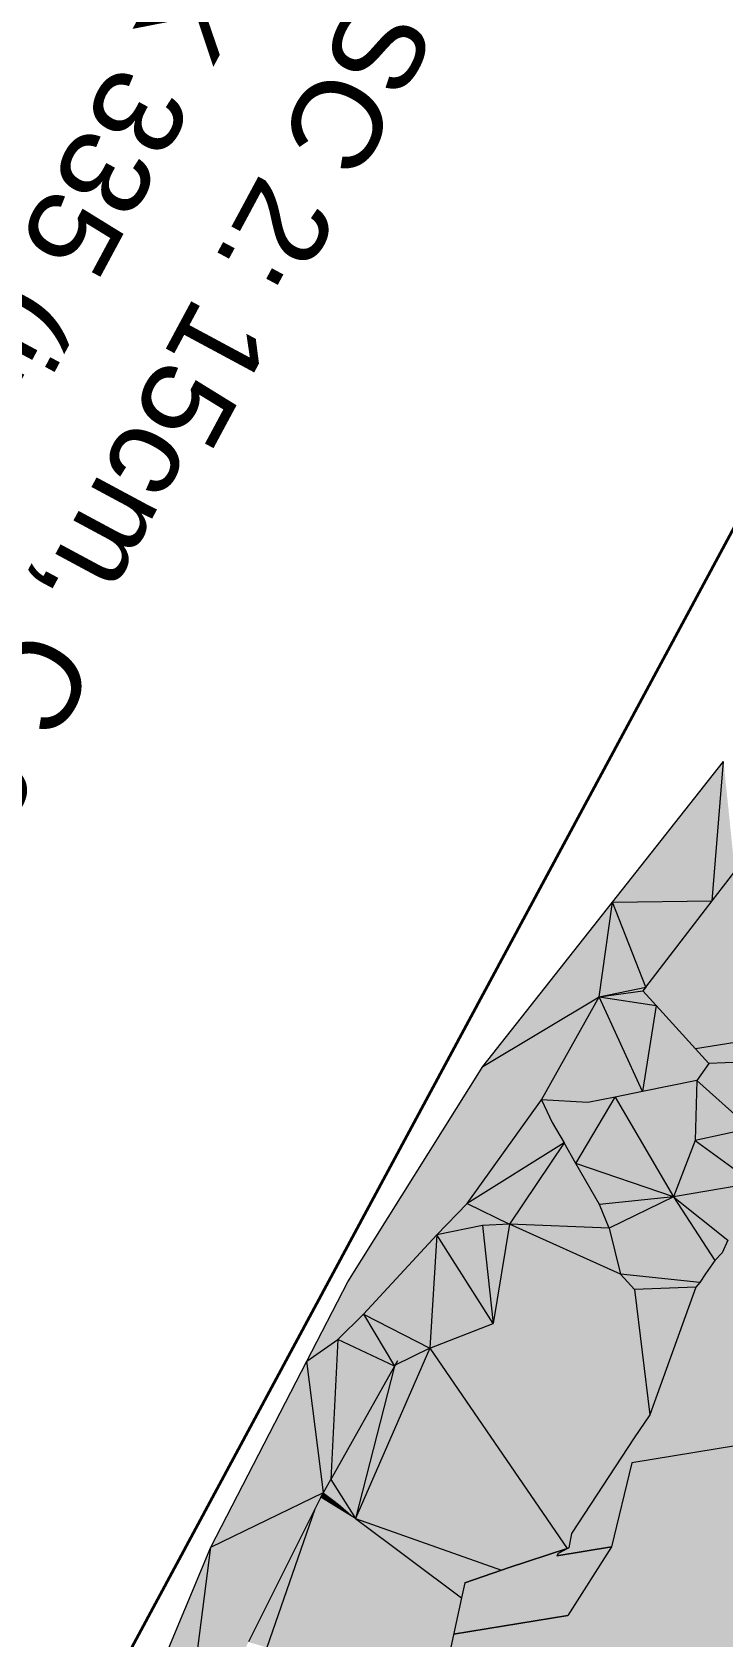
# Model space of a CAD drawing. Header units: metres. Extents: x 2711799 to 2711985, y 1236908 to 1237087.
# Drawn here: x 2711914.886 to 2711916.049, y 1237070.847 to 1237073.548 of the extents above; entities that cross this region are included whole.
import ezdxf

# ---------------------------------------------------------------- set-up
doc = ezdxf.new("R2010")
doc.units = ezdxf.units.M
doc.linetypes.add('AUSGEZOGEN', pattern=[0])
doc.layers.add('XR$7$STANDARD_1', color=7, linetype='AUSGEZOGEN', lineweight=13)
doc.styles.add('ARIAL', font='arial.ttf')

msp = doc.modelspace()

# ---------------------------------------------------------------- hatches: boundary and pattern name
at = {"layer": 'XR$7$STANDARD_1', "linetype": 'AUSGEZOGEN', "lineweight": 13, "true_color": 0xc4ffc4, "transparency": 33554687}
msp.add_hatch(color=254, dxfattribs=at).paths.add_polyline_path([(2711915.8614, 1237070.999), (2711915.8954, 1237071.1404), (2711916.4943, 1237071.2387), (2711916.4939, 1237071.2374), (2711916.5567, 1237071.2477), (2711916.8815, 1237071.935), (2711916.7925, 1237072.4443), (2711916.7903, 1237072.4568), (2711916.7598, 1237072.4231), (2711916.7402, 1237072.3713), (2711916.7285, 1237072.359), (2711916.7033, 1237072.3372), (2711916.6973, 1237072.3314), (2711916.6745, 1237072.2968), (2711916.6689, 1237072.2905), (2711916.6472, 1237072.2652), (2711916.5981, 1237072.217), (2711916.5459, 1237072.1497), (2711916.5399, 1237072.1441), (2711916.5235, 1237072.121), (2711916.4315, 1237072.0254), (2711916.4237, 1237072.0058), (2711916.3902, 1237071.9672), (2711916.3431, 1237071.9269), (2711916.3247, 1237071.8916), (2711916.3023, 1237071.8658), (2711916.2659, 1237071.8271), (2711916.2398, 1237071.805), (2711916.2208, 1237071.7792), (2711916.2006, 1237071.7584), (2711916.1454, 1237071.6867), (2711916.1258, 1237071.6534), (2711916.113, 1237071.6278), (2711916.1009, 1237071.6109), (2711916.0569, 1237071.5152), (2711916.0477, 1237071.4937), (2711916.0353, 1237071.4807), (2711916.0198, 1237071.4582), (2711916.0098, 1237071.4435), (2711916.0035, 1237071.4356), (2711915.9257, 1237071.2209), (2711915.8997, 1237071.1824), (2711915.7942, 1237071.0212), (2711915.7897, 1237070.9969), (2711915.7718, 1237070.9877), (2711915.7694, 1237070.9838)])
at = {"layer": 'XR$7$STANDARD_1', "linetype": 'AUSGEZOGEN', "lineweight": 13, "true_color": 0xc8c8c8, "transparency": 33554687}
for points in [[(2711916.0499, 1237072.3207), (2711915.8628, 1237072.0835), (2711916.0307, 1237072.0859)], [(2711916.0499, 1237072.3207), (2711916.0307, 1237072.0859), (2711916.069, 1237072.1352)], [(2711916.1228, 1237072.0983), (2711916.069, 1237072.1352), (2711916.0307, 1237072.0859)], [(2711915.8628, 1237072.0835), (2711915.6446, 1237071.807), (2711915.8407, 1237071.9246)], [(2711915.8628, 1237072.0835), (2711915.8407, 1237071.9246), (2711915.9193, 1237071.941)], [(2711916.0307, 1237072.0859), (2711915.8628, 1237072.0835), (2711915.9193, 1237071.941)], [(2711916.1228, 1237072.0983), (2711916.0307, 1237072.0859), (2711915.9193, 1237071.941), (2711916.0948, 1237071.9544), (2711916.1826, 1237071.961)], [(2711916.0948, 1237071.9544), (2711915.9193, 1237071.941), (2711915.9142, 1237071.9345), (2711915.9363, 1237071.9101), (2711916.0028, 1237071.8369), (2711916.0974, 1237071.8523)], [(2711915.8407, 1237071.9246), (2711915.6446, 1237071.807), (2711915.7437, 1237071.751)], [(2711915.8407, 1237071.9246), (2711915.7437, 1237071.751), (2711915.8216, 1237071.7464)], [(2711915.8407, 1237071.9246), (2711915.8216, 1237071.7464), (2711915.8674, 1237071.7558), (2711915.9133, 1237071.7652)], [(2711915.8407, 1237071.9246), (2711915.9142, 1237071.9345), (2711915.9193, 1237071.941)], [(2711915.9363, 1237071.9101), (2711915.9142, 1237071.9345), (2711915.8407, 1237071.9246)], [(2711915.9363, 1237071.9101), (2711915.8407, 1237071.9246), (2711915.9133, 1237071.7652)], [(2711916.025, 1237071.8125), (2711916.0028, 1237071.8369), (2711915.9363, 1237071.9101), (2711915.9133, 1237071.7652), (2711916.0049, 1237071.7839)], [(2711916.0028, 1237071.8369), (2711916.1163, 1237071.8159), (2711916.0974, 1237071.8523)], [(2711916.0028, 1237071.8369), (2711916.025, 1237071.8125), (2711916.1163, 1237071.8159)], [(2711916.025, 1237071.8125), (2711916.0049, 1237071.7839), (2711916.0952, 1237071.7026)], [(2711916.1163, 1237071.8159), (2711916.025, 1237071.8125), (2711916.0952, 1237071.7026)], [(2711915.6446, 1237071.807), (2711915.4175, 1237071.4448), (2711915.5672, 1237071.5239), (2711915.6184, 1237071.5769)], [(2711915.7437, 1237071.751), (2711915.6446, 1237071.807), (2711915.6184, 1237071.5769)], [(2711915.9658, 1237071.5879), (2711916.002, 1237071.6826), (2711916.0049, 1237071.7839), (2711915.9133, 1237071.7652), (2711915.8674, 1237071.7558)], [(2711916.0049, 1237071.7839), (2711916.002, 1237071.6826), (2711916.0952, 1237071.7026)], [(2711915.7616, 1237071.7131), (2711915.7437, 1237071.751), (2711915.6184, 1237071.5769)], [(2711915.7758, 1237071.7371), (2711915.7437, 1237071.751), (2711915.7616, 1237071.7131)], [(2711915.7437, 1237071.751), (2711915.7758, 1237071.7371), (2711915.8216, 1237071.7464)], [(2711915.8674, 1237071.7558), (2711915.8216, 1237071.7464), (2711915.7758, 1237071.7371), (2711915.7616, 1237071.7131), (2711915.7815, 1237071.6786), (2711915.8013, 1237071.6441)], [(2711915.8674, 1237071.7558), (2711915.8013, 1237071.6441), (2711915.9658, 1237071.5879)], [(2711915.7815, 1237071.6786), (2711915.7616, 1237071.7131), (2711915.6184, 1237071.5769)], [(2711916.0981, 1237071.6567), (2711916.0952, 1237071.7026), (2711916.002, 1237071.6826), (2711916.1009, 1237071.6109)], [(2711915.7815, 1237071.6786), (2711915.6184, 1237071.5769), (2711915.6897, 1237071.5416)], [(2711915.8572, 1237071.5351), (2711915.841, 1237071.575), (2711915.8013, 1237071.6441), (2711915.7815, 1237071.6786), (2711915.6897, 1237071.5416)], [(2711916.1009, 1237071.6109), (2711916.002, 1237071.6826), (2711915.9658, 1237071.5879)], [(2711915.8013, 1237071.6441), (2711915.841, 1237071.575), (2711915.9658, 1237071.5879)], [(2711916.1009, 1237071.6109), (2711915.9658, 1237071.5879), (2711916.0569, 1237071.5152)], [(2711915.6444, 1237071.5396), (2711915.6184, 1237071.5769), (2711915.5672, 1237071.5239)], [(2711915.6184, 1237071.5769), (2711915.6444, 1237071.5396), (2711915.6478, 1237071.5432)], [(2711915.6184, 1237071.5769), (2711915.6478, 1237071.5432), (2711915.6897, 1237071.5416)], [(2711915.9658, 1237071.5879), (2711915.841, 1237071.575), (2711915.8572, 1237071.5351)], [(2711916.0353, 1237071.4807), (2711915.9658, 1237071.5879), (2711915.8572, 1237071.5351), (2711916.0198, 1237071.4582)], [(2711916.0569, 1237071.5152), (2711915.9658, 1237071.5879), (2711916.0477, 1237071.4937)], [(2711916.0477, 1237071.4937), (2711915.9658, 1237071.5879), (2711916.0353, 1237071.4807)], [(2711915.6897, 1237071.5416), (2711915.6478, 1237071.5432), (2711915.6444, 1237071.5396)], [(2711915.6897, 1237071.5416), (2711915.6444, 1237071.5396), (2711915.6625, 1237071.3746)], [(2711915.8765, 1237071.4578), (2711915.6897, 1237071.5416), (2711915.6625, 1237071.3746)], [(2711915.8572, 1237071.5351), (2711915.6897, 1237071.5416), (2711915.8765, 1237071.4578)], [(2711915.5672, 1237071.5239), (2711915.4175, 1237071.4448), (2711915.4442, 1237071.3903)], [(2711915.5672, 1237071.5239), (2711915.4442, 1237071.3903), (2711915.5555, 1237071.333)], [(2711915.5672, 1237071.5239), (2711915.5555, 1237071.333), (2711915.6625, 1237071.3746)], [(2711915.6444, 1237071.5396), (2711915.5672, 1237071.5239), (2711915.6625, 1237071.3746)], [(2711916.0198, 1237071.4582), (2711915.8572, 1237071.5351), (2711915.8765, 1237071.4578), (2711916.0098, 1237071.4435)], [(2711915.4175, 1237071.4448), (2711915.3487, 1237071.3115), (2711915.4009, 1237071.348)], [(2711915.4175, 1237071.4448), (2711915.4009, 1237071.348), (2711915.4442, 1237071.3903)], [(2711915.8997, 1237071.1824), (2711915.9257, 1237071.2209), (2711915.9001, 1237071.4318), (2711915.8765, 1237071.4578), (2711915.6625, 1237071.3746), (2711915.5555, 1237071.333)], [(2711916.0098, 1237071.4435), (2711915.8765, 1237071.4578), (2711915.9001, 1237071.4318), (2711916.0035, 1237071.4356)], [(2711916.0035, 1237071.4356), (2711915.9001, 1237071.4318), (2711915.9257, 1237071.2209)], [(2711915.4442, 1237071.3903), (2711915.4009, 1237071.348), (2711915.4962, 1237071.3031)], [(2711915.4442, 1237071.3903), (2711915.4962, 1237071.3031), (2711915.4972, 1237071.3045)], [(2711915.4442, 1237071.3903), (2711915.4972, 1237071.3045), (2711915.502, 1237071.3122)], [(2711915.4442, 1237071.3903), (2711915.502, 1237071.3122), (2711915.5555, 1237071.333)], [(2711915.4009, 1237071.348), (2711915.3487, 1237071.3115), (2711915.389, 1237071.1124)], [(2711915.4962, 1237071.3031), (2711915.4009, 1237071.348), (2711915.389, 1237071.1124)], [(2711915.5555, 1237071.333), (2711915.4962, 1237071.3031), (2711915.4304, 1237071.0468)], [(2711915.7866, 1237070.996), (2711915.5555, 1237071.333), (2711915.4304, 1237071.0468), (2711915.6873, 1237070.9634)], [(2711915.5555, 1237071.333), (2711915.4972, 1237071.3045), (2711915.4962, 1237071.3031)], [(2711915.5555, 1237071.333), (2711915.502, 1237071.3122), (2711915.4972, 1237071.3045)], [(2711915.7897, 1237070.9969), (2711915.7942, 1237071.0212), (2711915.8997, 1237071.1824), (2711915.5555, 1237071.333), (2711915.7866, 1237070.996)], [(2711915.3487, 1237071.3115), (2711915.1871, 1237070.9985), (2711915.3768, 1237071.0904)], [(2711915.3487, 1237071.3115), (2711915.3768, 1237071.0904), (2711915.389, 1237071.1124)], [(2711915.4962, 1237071.3031), (2711915.389, 1237071.1124), (2711915.4304, 1237071.0468)], [(2711915.389, 1237071.1124), (2711915.3768, 1237071.0904), (2711915.4032, 1237071.0704)], [(2711915.389, 1237071.1124), (2711915.4032, 1237071.0704), (2711915.4304, 1237071.0468)], [(2711915.1871, 1237070.9985), (2711915.3723, 1237071.0822), (2711915.3768, 1237071.0904)], [(2711915.1871, 1237070.9985), (2711915.3623, 1237071.0623), (2711915.3723, 1237071.0822)], [(2711915.4013, 1237071.0647), (2711915.3723, 1237071.0822), (2711915.3623, 1237071.0623)], [(2711915.3768, 1237071.0904), (2711915.3723, 1237071.0822), (2711915.4032, 1237071.0704)], [(2711915.4032, 1237071.0704), (2711915.3723, 1237071.0822), (2711915.4013, 1237071.0647)], [(2711915.3623, 1237071.0623), (2711915.1871, 1237070.9985), (2711915.2503, 1237070.8387)], [(2711915.3623, 1237071.0623), (2711915.2503, 1237070.8387), (2711915.2814, 1237070.8294)], [(2711915.3623, 1237071.0623), (2711915.2814, 1237070.8294), (2711915.3924, 1237070.8221)], [(2711915.4304, 1237071.0468), (2711915.4013, 1237071.0647), (2711915.3623, 1237071.0623)], [(2711915.4304, 1237071.0468), (2711915.3623, 1237071.0623), (2711915.3924, 1237070.8221)], [(2711915.4032, 1237071.0704), (2711915.4013, 1237071.0647), (2711915.4304, 1237071.0468)], [(2711915.6088, 1237070.9131), (2711915.4304, 1237071.0468), (2711915.3924, 1237070.8221), (2711915.5866, 1237070.8094)], [(2711915.6144, 1237070.9382), (2711915.6765, 1237070.9598), (2711915.4304, 1237071.0468), (2711915.6088, 1237070.9131)], [(2711915.6873, 1237070.9634), (2711915.4304, 1237071.0468), (2711915.6765, 1237070.9598)], [(2711915.1871, 1237070.9985), (2711914.9405, 1237070.4088), (2711915.1324, 1237070.5755)], [(2711915.2503, 1237070.8387), (2711915.1871, 1237070.9985), (2711915.1324, 1237070.5755)]]:
    msp.add_hatch(color=9, dxfattribs=at).paths.add_polyline_path(points)
at = {"layer": 'XR$7$STANDARD_1', "linetype": 'AUSGEZOGEN', "lineweight": 13, "transparency": 33554687}
msp.add_hatch(color=254, dxfattribs=at).paths.add_polyline_path([(2711915.8954, 1237071.1404), (2711915.8614, 1237070.999), (2711915.788, 1237070.8832), (2711915.5957, 1237070.8517), (2711915.549, 1237070.6354), (2711915.4851, 1237070.5347), (2711915.462, 1237070.4384), (2711915.923, 1237070.5147), (2711915.9214, 1237070.501), (2711915.9047, 1237070.4324), (2711916.2462, 1237070.4885), (2711916.1299, 1237070.0032), (2711916.1373, 1237070.0044), (2711916.1351, 1237069.9953), (2711916.1776, 1237070.0023), (2711916.4732, 1237071.2353)])
at = {"layer": 'XR$7$STANDARD_1', "linetype": 'AUSGEZOGEN', "lineweight": 13, "true_color": 0xf8b482, "transparency": 33554687}
msp.add_hatch(color=31, dxfattribs=at).paths.add_polyline_path([(2711915.788, 1237070.8832), (2711915.8614, 1237070.999), (2711915.7694, 1237070.9838), (2711915.7718, 1237070.9877), (2711915.7897, 1237070.9969), (2711915.7866, 1237070.996), (2711915.6873, 1237070.9634), (2711915.6765, 1237070.9598), (2711915.6144, 1237070.9382), (2711915.6088, 1237070.9131), (2711915.5957, 1237070.8517)])

# ---------------------------------------------------------------- linework, layer by layer
at = {"layer": 'XR$7$STANDARD_1', "color": 7, "linetype": 'AUSGEZOGEN', "lineweight": 35, "transparency": 33554687}
msp.add_line((2711918.2894, 1237076.8476, 640.05), (2711913.7908, 1237068.4803, 640.05), dxfattribs=at)
at = {"layer": 'XR$7$STANDARD_1', "color": 7, "linetype": 'AUSGEZOGEN', "lineweight": 18, "transparency": 33554687}
for p, q in [((2711915.8628, 1237072.0835, 640.05), (2711916.0499, 1237072.3207, 640.05)), ((2711916.0307, 1237072.0859, 640.05), (2711916.0499, 1237072.3207, 640.05)), ((2711916.0307, 1237072.0859, 640.05), (2711916.069, 1237072.1352, 640.05)), ((2711915.6446, 1237071.807, 640.05), (2711915.8628, 1237072.0835, 640.05)), ((2711915.8407, 1237071.9246, 640.05), (2711915.8628, 1237072.0835, 640.05)), ((2711915.8628, 1237072.0835, 640.05), (2711916.0307, 1237072.0859, 640.05)), ((2711915.9193, 1237071.941, 640.05), (2711915.8628, 1237072.0835, 640.05)), ((2711915.9193, 1237071.941, 640.05), (2711916.0307, 1237072.0859, 640.05)), ((2711915.6446, 1237071.807, 640.05), (2711915.8407, 1237071.9246, 640.05)), ((2711915.7437, 1237071.751, 640.05), (2711915.8407, 1237071.9246, 640.05)), ((2711915.8407, 1237071.9246, 640.05), (2711915.9193, 1237071.941, 640.05)), ((2711915.8407, 1237071.9246, 640.05), (2711915.9142, 1237071.9345, 640.05)), ((2711915.8407, 1237071.9246, 640.05), (2711915.9363, 1237071.9101, 640.05)), ((2711915.9133, 1237071.7652, 640.05), (2711915.8407, 1237071.9246, 640.05)), ((2711915.9193, 1237071.941, 640.05), (2711915.9142, 1237071.9345, 640.05)), ((2711915.9142, 1237071.9345, 640.05), (2711915.9363, 1237071.9101, 640.05)), ((2711915.9363, 1237071.9101, 640.05), (2711915.9133, 1237071.7652, 640.05)), ((2711915.9363, 1237071.9101, 640.05), (2711916.0028, 1237071.8369, 640.05)), ((2711916.0974, 1237071.8523, 640.05), (2711916.0028, 1237071.8369, 640.05)), ((2711916.0028, 1237071.8369, 640.05), (2711916.025, 1237071.8125, 640.05)), ((2711916.025, 1237071.8125, 640.05), (2711916.0049, 1237071.7839, 640.05)), ((2711916.1163, 1237071.8159, 640.05), (2711916.025, 1237071.8125, 640.05)), ((2711915.4175, 1237071.4448, 640.05), (2711915.6446, 1237071.807, 640.05)), ((2711916.0049, 1237071.7839, 640.05), (2711915.9133, 1237071.7652, 640.05)), ((2711916.0049, 1237071.7839, 640.05), (2711916.002, 1237071.6826, 640.05)), ((2711916.0952, 1237071.7026, 640.05), (2711916.0049, 1237071.7839, 640.05)), ((2711915.9133, 1237071.7652, 640.05), (2711915.8674, 1237071.7558, 640.05)), ((2711915.6184, 1237071.5769, 640.05), (2711915.7437, 1237071.751, 640.05)), ((2711915.8216, 1237071.7464, 640.05), (2711915.7437, 1237071.751, 640.05)), ((2711915.7437, 1237071.751, 640.05), (2711915.7616, 1237071.7131, 640.05)), ((2711915.8013, 1237071.6441, 640.05), (2711915.8674, 1237071.7558, 640.05)), ((2711915.8674, 1237071.7558, 640.05), (2711915.8216, 1237071.7464, 640.05)), ((2711915.8674, 1237071.7558, 640.05), (2711915.9658, 1237071.5879, 640.05)), ((2711915.7616, 1237071.7131, 640.05), (2711915.7815, 1237071.6786, 640.05)), ((2711916.0952, 1237071.7026, 640.05), (2711916.002, 1237071.6826, 640.05)), ((2711915.7815, 1237071.6786, 640.05), (2711915.6184, 1237071.5769, 640.05)), ((2711915.7815, 1237071.6786, 640.05), (2711915.6897, 1237071.5416, 640.05)), ((2711915.8013, 1237071.6441, 640.05), (2711915.7815, 1237071.6786, 640.05)), ((2711916.002, 1237071.6826, 640.05), (2711915.9658, 1237071.5879, 640.05)), ((2711916.002, 1237071.6826, 640.05), (2711916.1009, 1237071.6109, 640.05)), ((2711915.9658, 1237071.5879, 640.05), (2711915.8013, 1237071.6441, 640.05)), ((2711915.841, 1237071.575, 640.05), (2711915.8013, 1237071.6441, 640.05)), ((2711916.1009, 1237071.6109, 640.05), (2711915.9658, 1237071.5879, 640.05)), ((2711915.6184, 1237071.5769, 640.05), (2711915.5672, 1237071.5239, 640.05)), ((2711915.6184, 1237071.5769, 640.05), (2711915.6897, 1237071.5416, 640.05)), ((2711915.9658, 1237071.5879, 640.05), (2711915.841, 1237071.575, 640.05)), ((2711915.8572, 1237071.5351, 640.05), (2711915.841, 1237071.575, 640.05)), ((2711915.9658, 1237071.5879, 640.05), (2711915.8572, 1237071.5351, 640.05)), ((2711915.9658, 1237071.5879, 640.05), (2711916.0569, 1237071.5152, 640.05)), ((2711915.9658, 1237071.5879, 640.05), (2711916.0353, 1237071.4807, 640.05)), ((2711915.6897, 1237071.5416, 640.05), (2711915.6444, 1237071.5396, 640.05)), ((2711915.6897, 1237071.5416, 640.05), (2711915.6625, 1237071.3746, 640.05)), ((2711915.8765, 1237071.4578, 640.05), (2711915.6897, 1237071.5416, 640.05)), ((2711915.8572, 1237071.5351, 640.05), (2711915.6897, 1237071.5416, 640.05)), ((2711915.5672, 1237071.5239, 640.05), (2711915.4442, 1237071.3903, 640.05)), ((2711915.5672, 1237071.5239, 640.05), (2711915.5555, 1237071.333, 640.05)), ((2711915.6444, 1237071.5396, 640.05), (2711915.5672, 1237071.5239, 640.05)), ((2711915.6625, 1237071.3746, 640.05), (2711915.5672, 1237071.5239, 640.05)), ((2711915.6444, 1237071.5396, 640.05), (2711915.6625, 1237071.3746, 640.05)), ((2711915.8572, 1237071.5351, 640.05), (2711915.8765, 1237071.4578, 640.05)), ((2711916.0569, 1237071.5152, 640.05), (2711916.0477, 1237071.4937, 640.05)), ((2711916.0477, 1237071.4937, 640.05), (2711916.0353, 1237071.4807, 640.05)), ((2711916.0353, 1237071.4807, 640.05), (2711916.0198, 1237071.4582, 640.05)), ((2711915.3487, 1237071.3115, 640.05), (2711915.4175, 1237071.4448, 640.05)), ((2711916.0098, 1237071.4435, 640.05), (2711915.8765, 1237071.4578, 640.05)), ((2711915.8765, 1237071.4578, 640.05), (2711915.9001, 1237071.4318, 640.05)), ((2711916.0035, 1237071.4356, 640.05), (2711915.9001, 1237071.4318, 640.05)), ((2711916.0035, 1237071.4356, 640.05), (2711915.9257, 1237071.2209, 640.05)), ((2711916.0098, 1237071.4435, 640.05), (2711916.0035, 1237071.4356, 640.05)), ((2711916.0198, 1237071.4582, 640.05), (2711916.0098, 1237071.4435, 640.05)), ((2711915.9001, 1237071.4318, 640.05), (2711915.9257, 1237071.2209, 640.05)), ((2711915.4009, 1237071.348, 640.05), (2711915.4442, 1237071.3903, 640.05)), ((2711915.4442, 1237071.3903, 640.05), (2711915.5555, 1237071.333, 640.05)), ((2711915.4442, 1237071.3903, 640.05), (2711915.4962, 1237071.3031, 640.05)), ((2711915.5555, 1237071.333, 640.05), (2711915.6625, 1237071.3746, 640.05)), ((2711915.3487, 1237071.3115, 640.05), (2711915.4009, 1237071.348, 640.05)), ((2711915.4009, 1237071.348, 640.05), (2711915.389, 1237071.1124, 640.05)), ((2711915.4962, 1237071.3031, 640.05), (2711915.4009, 1237071.348, 640.05)), ((2711915.5555, 1237071.333, 640.05), (2711915.4304, 1237071.0468, 640.05)), ((2711915.5555, 1237071.333, 640.05), (2711915.4972, 1237071.3045, 640.05)), ((2711915.5555, 1237071.333, 640.05), (2711915.7866, 1237070.996, 640.05)), ((2711915.1871, 1237070.9985, 640.05), (2711915.3487, 1237071.3115, 640.05)), ((2711915.3768, 1237071.0904, 640.05), (2711915.3487, 1237071.3115, 640.05)), ((2711915.4962, 1237071.3031, 640.05), (2711915.389, 1237071.1124, 640.05)), ((2711915.4962, 1237071.3031, 640.05), (2711915.4304, 1237071.0468, 640.05)), ((2711915.4972, 1237071.3045, 640.05), (2711915.4962, 1237071.3031, 640.05)), ((2711915.4972, 1237071.3045, 640.05), (2711915.502, 1237071.3122, 640.05)), ((2711916.4943, 1237071.2387, 640.05), (2711915.8954, 1237071.1404, 640.05)), ((2711915.9257, 1237071.2209, 640.05), (2711915.8997, 1237071.1824, 640.05)), ((2711915.8997, 1237071.1824, 640.05), (2711915.7942, 1237071.0212, 640.05)), ((2711915.8954, 1237071.1404, 640.05), (2711915.8614, 1237070.999, 640.05)), ((2711915.3768, 1237071.0904, 640.05), (2711915.389, 1237071.1124, 640.05)), ((2711915.389, 1237071.1124, 640.05), (2711915.4304, 1237071.0468, 640.05)), ((2711915.1871, 1237070.9985, 640.05), (2711915.3768, 1237071.0904, 640.05)), ((2711915.3723, 1237071.0822, 640.05), (2711915.3623, 1237071.0623, 640.05)), ((2711915.3723, 1237071.0822, 640.05), (2711915.3768, 1237071.0904, 640.05)), ((2711915.4013, 1237071.0647, 640.05), (2711915.3723, 1237071.0822, 640.05)), ((2711915.3623, 1237071.0623, 640.05), (2711915.2503, 1237070.8387, 640.05)), ((2711915.3623, 1237071.0623, 640.05), (2711915.2814, 1237070.8294, 640.05)), ((2711915.4304, 1237071.0468, 640.05), (2711915.4013, 1237071.0647, 640.05)), ((2711915.4304, 1237071.0468, 640.05), (2711915.6765, 1237070.9598, 640.05)), ((2711915.4304, 1237071.0468, 640.05), (2711915.6088, 1237070.9131, 640.05)), ((2711915.7942, 1237071.0212, 640.05), (2711915.7897, 1237070.9969, 640.05)), ((2711914.9405, 1237070.4088, 640.05), (2711915.1871, 1237070.9985, 640.05)), ((2711915.1324, 1237070.5755, 640.05), (2711915.1871, 1237070.9985, 640.05)), ((2711915.6873, 1237070.9634, 640.05), (2711915.7866, 1237070.996, 640.05)), ((2711915.7866, 1237070.996, 640.05), (2711915.6873, 1237070.9634, 640.05)), ((2711915.8614, 1237070.999, 640.05), (2711915.7694, 1237070.9838, 640.05)), ((2711915.7694, 1237070.9838, 640.05), (2711915.8614, 1237070.999, 640.05)), ((2711915.7718, 1237070.9877, 640.05), (2711915.7694, 1237070.9838, 640.05)), ((2711915.7897, 1237070.9969, 640.05), (2711915.7718, 1237070.9877, 640.05)), ((2711915.7866, 1237070.996, 640.05), (2711915.7897, 1237070.9969, 640.05)), ((2711915.7897, 1237070.9969, 640.05), (2711915.7866, 1237070.996, 640.05)), ((2711915.8614, 1237070.999, 640.05), (2711915.788, 1237070.8832, 640.05)), ((2711915.6144, 1237070.9382, 640.05), (2711915.6765, 1237070.9598, 640.05)), ((2711915.6765, 1237070.9598, 640.05), (2711915.6144, 1237070.9382, 640.05)), ((2711915.6765, 1237070.9598, 640.05), (2711915.6873, 1237070.9634, 640.05)), ((2711915.6873, 1237070.9634, 640.05), (2711915.6765, 1237070.9598, 640.05)), ((2711915.6144, 1237070.9382, 640.05), (2711915.6088, 1237070.9131, 640.05)), ((2711915.6088, 1237070.9131, 640.05), (2711915.5866, 1237070.8094, 640.05)), ((2711915.5957, 1237070.8517, 640.05), (2711915.788, 1237070.8832, 640.05)), ((2711915.788, 1237070.8832, 640.05), (2711915.5957, 1237070.8517, 640.05))]:
    msp.add_line(p, q, dxfattribs=at)

# ---------------------------------------------------------------- texts
at = {"layer": 'XR$7$STANDARD_1', "color": 7, "linetype": 'AUSGEZOGEN', "lineweight": 25, "transparency": 33554687, "insert": (2711917.0311, 1237076.2692, 640.05), "char_height": 0.15, "width": 7.739721, "attachment_point": 1, "rotation": 241.7357, "line_spacing_factor": 1.084337, "style": 'ARIAL'}
msp.add_mtext('\\A1;{\\fArial|i0|b0;\\H0.150000;\\W1.000000;\\C7;Nagelwand 10:1, mit Spritzbeton SC 2: 15cm, C 25/30, X0 (CH), Dmax 16, Cl 0.10}\\P{\\fArial|i0|b0;\\H0.150000;\\W1.000000;\\C7;Frühfestigkeit J2, armiert mit Netz K 335 (im Nagelbereich 2-lagig 1 m\\fArial|i0|b0;\\H0.600000x;\\S2^ ;\\fArial|i0|b0;), }\\P{\\fArial|i0|b0;\\H0.150000;\\W1.000000;\\C7;Entwässerungsrohre 1 pro 4 m\\fArial|i0|b0;\\H0.600000x;\\S2^ ;}\\P', dxfattribs=at)

doc.saveas('drawing.dxf')
